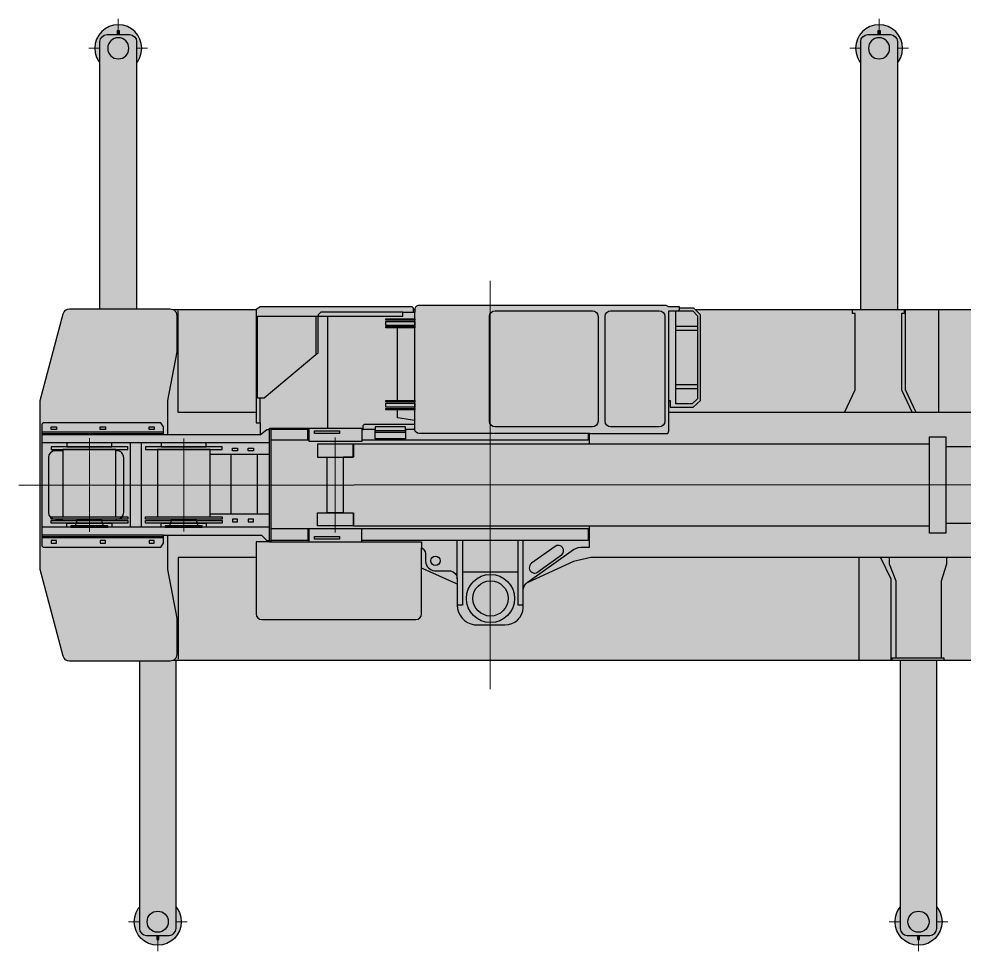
# Model space of a CAD drawing. Header units: millimetres. Extents: x -93745 to -82235, y 41373 to 65132.
# Drawn here: x -93745 to -87036, y 41373 to 47989 of the extents above; entities that cross this region are included whole.
import ezdxf

# ---------------------------------------------------------------- set-up
doc = ezdxf.new("R2010")
doc.units = ezdxf.units.MM
doc.set_wipeout_variables(frame=1)
doc.layers.add('Техника. Кран ZTC300V', color=250, linetype='Continuous')
doc.layers.add('Техника. Кран ZTC300V Штрих', color=7, linetype='Continuous', true_color=0xb8d68f)

# ---------------------------------------------------------------- blocks, each defined once
blk = doc.blocks.new('ZTC300V-20200530.16455901')
at = {"color": 0, "linetype": 'ByBlock', "lineweight": -2, "transparency": 16777216}
blk.add_wipeout([(194.8169, 45.236881793399505), (179.53624525609996, 88.12909076656535), (154.95004738433107, 126.45348083620928), (122.33263360658488, 158.22366054063178), (83.37459709637578, 181.79294969557276), (40.09517184406444, 195.9397284748424), (-5.262426260096622, 199.9307551875325), (-50.347267548770624, 193.55917092809767), (-92.8225596131243, 177.15522128028857), (-130.4867655901701, 151.5691393583008), (-161.3877120199118, 118.12707737423301), (-183.92377194794946, 78.56237084278132), (-196.92687885215295, 34.92569806817738), (-199.7230686985705, -10.521208562998197), (-192.16741217127242, -55.42279043314505), (-174.65152650372505, -97.45175365235156), (-148.08327756596324, -134.42969502800304), (-113.83972426867992, -164.44001088065804), (-73.69574422282668, -185.92723652935766), (-29.732040058160074, -197.77766758150415), (15.772705474761029, -199.3770843452337), (60.459935910219805, -190.64258745026547), (102.01346740751596, -172.02689460516243), (138.27953887561313, -144.49487578577921), (167.37844356424839, -109.47354305954337), (187.80195614450508, -68.77808712298832), (198.49150553583596, -24.51779415276161), (199.99999999999994, 0)], dxfattribs=at)
at = {"layer": 'Техника. Кран ZTC300V Штрих', "true_color": 0xadadad, "transparency": 16777216}
h = blk.add_hatch(color=253, dxfattribs=at)
h.dxf.hatch_style = 1
edge = h.paths.add_edge_path()
edge.add_arc((0, 0), 200, 0, 360)
at = {"color": 0, "linetype": 'ByBlock', "lineweight": 5, "transparency": 16777216}
for points in [[(0, 0), (0, 250)], [(-250.0000000000001, 0), (0, 0)], [(0, 0), (250.0000000000001, 0)], [(0, -250), (0, 0)]]:
    blk.add_lwpolyline(points, dxfattribs=at)
at = {"color": 0, "linetype": 'ByBlock', "lineweight": -2, "transparency": 16777216}
for points in [[(8.000000000001819, 65.88607400864566), (8.000000000001819, 150.5578054491234), (-7.999999999998181, 150.5578054491234), (-7.999999999998181, 65.88607400864566)], [(-65.88607400864566, 8), (-150.5578054491234, 8), (-150.5578054491234, -8), (-65.88607400864566, -8)], [(65.88607400864566, 8), (150.5578054491234, 8), (150.5578054491234, -8), (65.88607400864566, -8)], [(8.000000000001819, -65.88607400864566), (8.000000000001819, -150.5578054491234), (-7.999999999998181, -150.5578054491234), (-7.999999999998181, -65.88607400864566)]]:
    blk.add_lwpolyline(points, close=True, dxfattribs=at)
for radius in [200, 65.88607400864566]:
    blk.add_circle((0, 0), radius, dxfattribs=at)
blk = doc.blocks.new('ZTC300V-20200530.164601')
at = {"color": 0, "linetype": 'ByBlock', "lineweight": -2, "transparency": 16777216}
blk.add_wipeout([(-130, -2912.2687313229762), (129.99999999999977, -2912.2687313229762), (129.99999999999977, 46.814070560263644), (129.99999999999977, 46.814070560263644), (126.19397662556412, 65.94824217851783), (115.3553390593272, 82.16940961959062), (99.13417161825464, 93.00804718582822), (80, 96.81407056026364), (-80, 96.81407056026364), (-80, 96.81407056026364), (-99.13417161825464, 93.00804718582822), (-115.3553390593272, 82.16940961959062), (-126.19397662556435, 65.94824217851783), (-130, 46.814070560263644)], dxfattribs=at)
at = {"layer": 'Техника. Кран ZTC300V Штрих', "true_color": 0xadadad, "transparency": 16777216}
h = blk.add_hatch(color=253, dxfattribs=at)
h.dxf.hatch_style = 1
edge = h.paths.add_edge_path()
edge.add_line((-130, 46.81407056026364), (-130, -2912.268731322976))
edge.add_line((-130, -2912.268731322976), (130, -2912.268731322976))
edge.add_line((130, -2912.268731322976), (130, 46.81407056026364))
edge.add_arc((80, 46.81407056026364), 50, 0, 90)
edge.add_line((80, 96.81407056026364), (-80, 96.81407056026364))
edge.add_arc((-80, 46.81407056026364), 50, 90, 180)
at = {"color": 0, "linetype": 'ByBlock', "lineweight": -2, "transparency": 16777216}
blk.add_lwpolyline([(-130, 46.81407056026364), (-130, -2912.268731322976), (130, -2912.268731322976), (130, 46.81407056026364, 0.414213562373095), (80, 96.81407056026364), (-80, 96.81407056026364, 0.414213562373095)], format="xyb", close=True, dxfattribs=at)
blk.add_circle((0, 0), 75.12950752593702, dxfattribs=at)
blk = doc.blocks.new('ZTC300V-20230218.104843')
at = {"color": 0, "linetype": 'ByBlock', "lineweight": -2, "transparency": 16777216}
blk.add_wipeout([(103.50847669962434, -530.4412569208498), (-103.50847669962423, -530.4412569208498), (-141.1365816765683, -455.3469918883702), (-141.1365816765683, 455.34699188837067), (-103.50847669962423, 530.4412569208503), (103.50847669962434, 530.4412569208503), (141.1365816765684, 455.34699188837067), (141.1365816765684, -455.3469918883702)], dxfattribs=at)
at = {"layer": 'Техника. Кран ZTC300V Штрих', "transparency": 16777216}
h = blk.add_hatch(color=256, dxfattribs=at)
h.dxf.hatch_style = 1
h.set_gradient(color1=(91, 91, 91), color2=(173, 173, 173), rotation=90.00000000000003, tint=1, name='CYLINDER')
h.paths.add_polyline_path([(141.1365816765683, -455.3469918883702), (103.5084766996242, -530.4412569208498), (-103.5084766996242, -530.4412569208498), (-141.1365816765683, -455.3469918883702), (-141.1365816765683, 455.3469918883702), (-103.5084766996242, 530.4412569208498), (103.5084766996242, 530.4412569208498), (141.1365816765683, 455.3469918883702)])
at = {"color": 0, "linetype": 'ByBlock', "lineweight": -2, "transparency": 16777216}
blk.add_lwpolyline([(141.1365816765683, -455.3469918883702), (103.5084766996242, -530.4412569208498), (-103.5084766996242, -530.4412569208498), (-141.1365816765683, -455.3469918883702), (-141.1365816765683, 455.3469918883702), (-103.5084766996242, 530.4412569208498), (103.5084766996242, 530.4412569208498), (141.1365816765683, 455.3469918883702)], close=True, dxfattribs=at)
for points in [[(-103.5084766996242, 530.4412569208498), (-103.5084766996242, -530.4412569208498)], [(103.5084766996242, -530.4412569208498), (103.5084766996242, 530.4412569208498)]]:
    blk.add_lwpolyline(points, dxfattribs=at)
blk = doc.blocks.new('ZTC300V-20230219.094552')
at = {"color": 0, "linetype": 'ByBlock', "lineweight": -2, "transparency": 16777216}
blk.add_blockref('ZTC300V-20230218.104843', (2988.863418323432, 3.637978807091713e-12), dxfattribs=at)
blk.add_wipeout([(2834, -1245), (-5692.576220367217, -1245), (-5692.576220367217, -1275), (-6171.290429858449, -1275), (-7109.950956970863, -1255), (-7259.81445077322, -1245), (-7354.015648474163, -1245), (-7354.015648474163, -1208.1526880161164), (-7363.399571191656, -1208.1526880161164), (-7363.399571191656, -1245), (-7391.565594908697, -1245), (-7391.565594908697, -1245), (-7436.052618565441, -1240.5948479144845), (-7478.329447433411, -1226.0631453438746), (-7516.123435916355, -1202.1860627481474), (-7547.402919298867, -1170.2471435733341), (-7569.905818643769, -1133.2292483891015), (-7569.905818643769, -1133.2292483891015), (-7601.333846506684, -966.2716451420347), (-7624.360544903306, -797.9495331712433), (-7638.92811746713, -628.6853962521827), (-7645, -458.9040826164837), (-7645, -458.90408261648554), (-7645, 458.90408261648554), (-7645, 458.90408261648554), (-7638.92811746713, 628.6853962521864), (-7624.360544903306, 797.9495331712469), (-7601.333846506683, 966.2716451420383), (-7569.905818643767, 1133.2292483891033), (-7569.905818643769, 1133.2292483891006), (-7569.905818643769, 1133.2292483891006), (-7546.546380182955, 1171.3453509381243), (-7515.037011918302, 1203.0574992459042), (-7477.071540679887, 1226.660965778965), (-7434.690849460352, 1240.8869156764868), (-7391.565594908697, 1245), (-7363.399571191656, 1245), (-7363.399571191656, 1208.1526880161182), (-7354.015648474163, 1208.1526880161182), (-7354.015648474163, 1245), (-7259.81445077322, 1245), (-7109.950956970863, 1255), (-6171.290429858449, 1275), (-5692.576220367217, 1275), (-5692.576220367217, 1245), (2834, 1245), (2834, 1.8189894035458565e-12)], dxfattribs=at)
at = {"layer": 'Техника. Кран ZTC300V Штрих', "transparency": 16777216}
h = blk.add_hatch(color=256, dxfattribs=at)
h.dxf.hatch_style = 1
edge = h.paths.add_edge_path()
edge.add_line((2834, 0), (2834, -1245))
edge.add_line((2834, -1245), (-5692.576220367217, -1245))
edge.add_line((-5692.576220367217, -1245), (-5692.576220367217, -1275))
edge.add_line((-5692.576220367217, -1275), (-6171.290429858449, -1275))
edge.add_line((-6171.290429858449, -1275), (-7109.950956970864, -1255))
edge.add_line((-7109.950956970864, -1255), (-7259.814450773221, -1245))
edge.add_line((-7259.814450773221, -1245), (-7354.015648474164, -1245))
edge.add_line((-7354.015648474164, -1245), (-7354.015648474164, -1208.152688016118))
edge.add_line((-7354.015648474164, -1208.152688016118), (-7363.399571191656, -1208.152688016118))
edge.add_line((-7363.399571191656, -1208.152688016118), (-7363.399571191656, -1245))
edge.add_line((-7363.399571191656, -1245), (-7391.565594908698, -1245))
edge.add_arc((-7394.937529171773, -1052.215963592285), 192.8135229550195, 204.8449366011224, 271.0020430524743, ccw=False)
edge.add_arc((-4254.153194185941, -422.6365909160021), 3391.040753434504, 180.6127952967653, 192.0959835745431, ccw=False)
edge.add_line((-7645, -458.9040826164855), (-7645, 458.9040826164855))
edge.add_arc((-4254.153194185941, 422.6365909160021), 3391.040753434504, 167.9040164254568, 179.3872047032346, ccw=False)
edge.add_arc((-7394.937529171773, 1052.215963592285), 192.8135229550195, 88.99795694752572, 155.1550633988776, ccw=False)
edge.add_line((-7391.565594908698, 1245), (-7363.399571191656, 1245))
edge.add_line((-7363.399571191656, 1245), (-7363.399571191656, 1208.152688016118))
edge.add_line((-7363.399571191656, 1208.152688016118), (-7354.015648474164, 1208.152688016118))
edge.add_line((-7354.015648474164, 1208.152688016118), (-7354.015648474164, 1245))
edge.add_line((-7354.015648474164, 1245), (-7259.814450773221, 1245))
edge.add_line((-7259.814450773221, 1245), (-7109.950956970864, 1255))
edge.add_line((-7109.950956970864, 1255), (-6171.290429858449, 1275))
edge.add_line((-6171.290429858449, 1275), (-5692.576220367217, 1275))
edge.add_line((-5692.576220367217, 1275), (-5692.576220367217, 1245))
edge.add_line((-5692.576220367217, 1245), (2834, 1245))
edge.add_line((2834, 1245), (2834, 0))
edge = h.paths.add_edge_path(flags=16)
edge.add_arc((-7190.445574267524, -1008.305616152095), 50, -77.75787567394337, 1.0231815394945443e-12, ccw=False)
edge.add_line((-7179.843407095406, -1057.168629273008), (-7340.336020298531, -1091.991891417296))
edge.add_arc((-7350.938187470648, -1043.128878296382), 50.00000000000077, 179.9999999999997, 282.24212432605543, ccw=False)
edge.add_arc((8431.588198457175, 0), 15866.85254289069, 176.2305051342617, 183.7694948657383, ccw=False)
edge.add_arc((-7350.938187470648, 1043.128878296382), 50.00000000000091, 77.75787567394462, 180.0000000000003, ccw=False)
edge.add_line((-7340.336020298531, 1091.991891417296), (-7179.843407095406, 1057.168629273008))
edge.add_arc((-7190.445574267524, 1008.305616152095), 50.0000000000003, -1.0231815394945443e-12, 77.75787567394337, ccw=False)
edge.add_arc((24018.05897817867, 0), 31174.81493385926, 178.1465252095571, 181.8534747904429)
at = {"color": 0, "linetype": 'ByBlock', "lineweight": -2, "transparency": 16777216}
for points in [[(-5692.576220367217, 1245), (2834, 1245), (2834, 0), (2834, -1245), (-5692.576220367217, -1245)], [(-5364.036210894006, 515.1092230214781), (-713.3949782770451, 515.1092230214781), (-591.3725464114968, 543.1979787925229), (-206.5090799909885, 721.146429895176), (197.1109481440126, 721.146429895176), (591.3611698208761, 543.1979787925229), (713.3779366086574, 515.1092230214781), (2215.256363006141, 515.1092230214781), (2215.256363006141, 1236.264150533309)], [(-3238.431910067927, 515.1092230214781), (-3238.431910067927, 561.2901685488687), (-3200.879131094508, 683.0426269540803), (-3200.879131094508, 1226.254071915075), (-3219.647022964559, 1226.254071915075), (-3219.647022964559, 1245)], [(-2881.723090773855, 1226.254071915075), (-3200.879131094508, 1226.254071915075)], [(-2853.568443647427, 1245), (-2853.568443647427, 1226.254071915075), (-2881.723090773855, 1226.254071915075), (-2881.723090773855, 683.0426269540803), (-2834.783556544066, 561.2901685488687), (-2834.783556544066, 515.1092230214781)], [(-2769.080712104699, 515.1092230214781), (-2844.181688391056, 664.9681753920668), (-2844.181688391056, 1245)], [(-2618.904716530003, 1245), (-2618.904716530003, 515.1092230214781)], [(-5570.545290885002, -515.1092230214781), (-713.3949782770451, -515.1092230214781), (-591.3725464114968, -543.1979787925229), (-206.5090799909885, -721.146429895176), (197.1109481440126, -721.146429895176), (591.3611698208761, -543.1979787925229), (713.3779366086574, -515.1092230214781), (2215.256363006141, -515.1092230214781), (2215.256363006141, -1236.264150533309)], [(-3182.111285659521, -1245), (-3182.111285659521, -515.1092230214781)], [(-3022.519079587229, -515.1092230214781), (-2947.430516873709, -674.3259087336337), (-2947.430516873709, -1245)], [(-2938.049426695099, -1245), (-2938.049426695099, -1217.5231910002), (-2919.275869747274, -1217.5231910002), (-2919.275869747274, -674.3259087336337), (-2994.370097538576, -515.1092230214781)], [(-2515.638846378962, -515.1092230214781), (-2590.738739248032, -674.3259087336337), (-2590.738739248032, -1217.5231910002), (-2571.965182300206, -1217.5231910002), (-2571.965182300206, -1245)]]:
    blk.add_lwpolyline(points, dxfattribs=at)
blk.add_circle((0, 0), 116.752953930506, dxfattribs=at)
blk = doc.blocks.new('ZTC300V-20230219.112132')
at = {"color": 0, "linetype": 'ByBlock', "lineweight": -2, "transparency": 16777216}
blk.add_wipeout([(319.25903455215825, -1215.4348539724197), (319.25903455215825, -1215.4348539724197), (312.84909884825777, -1229.2923608839676), (302.3497482796795, -1240.3775497037316), (288.8603382934552, -1247.5297236218692), (273.7933044729794, -1250.0000000000039), (273.7933044729796, -1250.0000000000039), (-440.67129586863757, -1250.0000000000039), (-440.67129586863757, -1250.0000000000039), (-458.6745519494259, -1246.4852290322808), (-473.92469900806555, -1236.2919047876658), (-484.0566180299527, -1221.0008923489845), (-487.4989671623862, -1202.983648472175), (-487.4989671623862, -1202.983648472175), (-487.4989671623862, -946.0785886758861), (-422.4989671623862, -598.9307784107771), (-422.4989671623862, 598.9307784107764), (-487.4989671623862, 946.0785886758849), (-487.4989671623862, 1202.983648472174), (-487.4989671623862, 1202.983648472174), (-484.0566180299529, 1221.0008923489836), (-473.924699008066, 1236.2919047876649), (-458.67455194942613, 1246.4852290322801), (-440.67129586863757, 1250.0000000000027), (-440.67129586863757, 1250.0000000000027), (273.7933044729796, 1250.0000000000027), (273.7933044729796, 1250.0000000000027), (288.8603382934552, 1247.529723621868), (302.3497482796797, 1240.377549703731), (312.84909884825777, 1229.2923608839665), (319.25903455215825, 1215.4348539724188), (319.25903455215825, 1215.4348539724188), (482.5010328376137, 600.0000000000027), (482.5010328376137, -600.0000000000036)], dxfattribs=at)
at = {"layer": 'Техника. Кран ZTC300V Штрих', "true_color": 0xadadad, "transparency": 16777216}
h = blk.add_hatch(color=253, dxfattribs=at)
h.dxf.hatch_style = 1
edge = h.paths.add_edge_path()
edge.add_line((482.5010328376138, -600.0000000000036), (319.2590345521585, -1215.43485397242))
edge.add_arc((273.793304472978, -1202.815446968779), 47.18455303122433, 270.00000000000216, 344.4875449966842, ccw=False)
edge.add_line((273.7933044729798, -1250.000000000004), (-440.6712958686376, -1250.000000000004))
edge.add_arc((-440.9226683456864, -1203.42231381208), 46.57836449192845, 179.4603922996886, 270.3092133459679, ccw=False)
edge.add_line((-487.4989671623862, -1202.983648472175), (-487.4989671623862, -946.0785886758858))
edge.add_line((-487.4989671623862, -946.0785886758858), (-422.4989671623862, -598.9307784107768))
edge.add_line((-422.4989671623862, -598.9307784107768), (-422.4989671623862, 598.9307784107768))
edge.add_line((-422.4989671623862, 598.9307784107768), (-487.4989671623862, 946.0785886758858))
edge.add_line((-487.4989671623862, 946.0785886758858), (-487.4989671623862, 1202.983648472175))
edge.add_arc((-440.9226683456864, 1203.42231381208), 46.57836449192852, 89.69078665403208, 180.5396077003114, ccw=False)
edge.add_line((-440.6712958686376, 1250.000000000004), (273.7933044729798, 1250.000000000004))
edge.add_arc((273.793304472978, 1202.815446968779), 47.18455303122437, 15.512455003315779, 89.9999999999979, ccw=False)
edge.add_line((319.2590345521585, 1215.43485397242), (482.5010328376138, 600.0000000000036))
edge.add_line((482.5010328376138, 600.0000000000036), (482.5010328376138, -600.0000000000036))
at = {"color": 0, "linetype": 'ByBlock', "lineweight": -2, "transparency": 16777216}
blk.add_lwpolyline([(482.5010328376138, -600.0000000000036), (319.2590345521585, -1215.43485397242, -0.3369624859946063), (273.7933044729798, -1250.000000000004), (-440.6712958686376, -1250.000000000004, -0.4185593808456068), (-487.4989671623862, -1202.983648472175), (-487.4989671623862, -946.0785886758858), (-422.4989671623862, -598.9307784107768), (-422.4989671623862, 598.9307784107768), (-487.4989671623862, 946.0785886758858), (-487.4989671623862, 1202.983648472175, -0.4185593808456068), (-440.6712958686376, 1250.000000000004), (273.7933044729798, 1250.000000000004, -0.3369624859946063), (319.2590345521585, 1215.43485397242), (482.5010328376138, 600.0000000000036)], format="xyb", close=True, dxfattribs=at)
blk = doc.blocks.new('ZTC300V-20230219.111248')
at = {"color": 0, "linetype": 'ByBlock', "lineweight": -2, "transparency": 16777216}
blk.add_wipeout([(544.4216355910863, -1226.8936475492228), (544.4216355910863, -1254.982403320268), (553.8027257696891, -1264.3437121617394), (1633.281948441635, -1264.3437121617394), (1661.4365955680628, -1245.6254129397207), (1661.4365955680628, -440.17231722598854), (1633.281948441635, -440.17231722598854), (1633.281948441635, -355.8925837443826), (2318.505191488806, -355.8925837443826), (2318.505191488806, -412.0835614549437), (2337.2730833588503, -440.17231722598854), (3172.696112144149, -440.17231722598854), (3182.0829138355875, -430.80186067697014), (3182.0829138355875, 430.8018606769688), (3172.696112144149, 440.1723172259872), (2337.2730833588503, 440.1723172259872), (2318.505191488806, 412.0835614549428), (2318.505191488806, 355.8925837443817), (1623.8951467501925, 355.8918407833621), (1586.3367026990059, 393.36953425878164), (1567.5688108289492, 393.36953425878164), (1567.5688108289492, 402.72652463932855), (1661.4365955680628, 402.72652463932855), (1661.4365955680628, 915.3436093574601), (1661.4365955680628, 915.3436093574601), (1658.3955295670255, 930.6320805626365), (1649.735306295239, 943.5930206171615), (1636.7743662407145, 952.2532438889466), (1621.4858950355379, 955.294309889985), (528.0516652801348, 955.294309889985), (528.0516652801348, 955.294309889985), (512.7631940749584, 952.2532438889466), (499.80225402043345, 943.5930206171615), (491.14203074864736, 930.6320805626365), (488.10096474760996, 915.3436093574601), (488.10096474760996, 444.8648224861968), (488.10096474760996, 444.8648224861968), (476.8921980879638, 452.01480070830394), (468.0559987294293, 461.94859250717127), (462.2611702167127, 473.91431860779767), (459.9463176211817, 487.00630455600094), (459.9463176211817, 543.1972822665693), (459.9463176211817, 543.1972822665693), (453.5522818312945, 567.492764224342), (439.1565106498264, 588.0819825031786), (418.5326992545511, 602.4281506596908), (394.2218962880176, 608.7636850779672), (394.22189628801755, 608.7636850779672), (281.58626611390935, 608.7636850779672), (281.58626611390935, 608.7636850779672), (263.0229514956301, 615.583334471281), (247.90731190638985, 628.3356561137571), (238.05904268605366, 645.4854625508206), (234.6637271174311, 664.9681753920668), (234.6637271174311, 664.9681753920668), (234.6637271174311, 852.273570440203), (234.6637271174311, 852.273570440203), (229.17084638990036, 890.3906431876994), (213.72247510759235, 925.6671339180539), (189.43504927069466, 955.5536512752487), (158.06379317183155, 977.890331071143), (121.87587135798537, 991.0629271827584), (112.63563017410763, 992.7584907618648), (-103.26020507326587, 992.7584907618648), (-103.26020507326587, 992.7584907618648), (-139.45719894778472, 988.4841376803215), (-172.99441723610516, 974.210124604133), (-201.16898446953655, 951.0868415105388), (-221.7102189844568, 920.9778703487618), (-232.9626346761538, 886.3097928001162), (-234.67505727296725, 871.0010638048407), (-234.67505727296725, 739.886646467261), (-234.67505727296725, 739.886646467261), (-237.3886770497636, 726.0168896089272), (-243.2202314167505, 713.1433950846276), (-251.85690619152933, 701.9567183467852), (-262.83541591223366, 693.0569311631116), (-591.3725464114971, 458.91750234989695), (-591.3725464114971, 458.91750234989695), (-607.6472954550932, 450.1291593306896), (-625.0943281241377, 443.9888433371457), (-643.2859480091356, 440.64707802296743), (-661.7762058959524, 440.1857833944591), (-661.776205895952, 440.1857833944591), (-704.0195067411335, 440.1857833944591), (-704.0195067411335, 290.33036008871477), (-704.0195067411335, -365.24887759897683), (-1248.4411887672907, -365.24887759897683), (-1248.4411887672907, -365.24887759897683), (-1255.801830995141, -366.3444313625687), (-1262.0580919342112, -370.3741324827033), (-1266.0995920931875, -376.6227778175212), (-1267.2090342022846, -383.98133951542786), (-1267.2090342022846, -383.98133951542786), (-1267.2090342022846, -599.389002938151), (-1276.5958358937262, -599.389002938151), (-1276.5958358937262, -552.5543190821845), (-1440.8700662211174, -552.5543190821845), (-1492.4916711411, -600.7099215367571), (-1492.4916711411, -1208.1526880161186), (-1445.5691321446068, -1254.982403320268), (-1342.3032619935723, -1254.982403320268), (-1342.3032619935723, -1264.3437121617394), (-1267.2090342022846, -1264.3437121617394), (-1248.4411887672907, -1273.700006016334), (506.8688566176676, -1273.700006016334), (506.8688566176676, -1273.700006016334), (517.5594797908974, -1272.2526478123627), (526.7671017585233, -1266.6309072185695), (532.9391297148147, -1257.7827243254915), (535.0348338996452, -1247.2000831819823), (535.0348338996452, -1226.8936475492228)], dxfattribs=at)
at = {"layer": 'Техника. Кран ZTC300V Штрих', "transparency": 16777216}
h = blk.add_hatch(color=256, dxfattribs=at)
h.dxf.hatch_style = 1
edge = h.paths.add_edge_path()
edge.add_line((535.0348338996455, -1226.893647549223), (544.4216355910867, -1226.893647549223))
edge.add_line((544.4216355910867, -1226.893647549223), (544.4216355910867, -1254.982403320268))
edge.add_line((544.4216355910867, -1254.982403320268), (553.8027257696895, -1264.343712161739))
edge.add_line((553.8027257696895, -1264.343712161739), (1633.281948441635, -1264.343712161739))
edge.add_line((1633.281948441635, -1264.343712161739), (1661.436595568063, -1245.62541293972))
edge.add_line((1661.436595568063, -1245.62541293972), (1661.436595568063, -440.1723172259881))
edge.add_line((1661.436595568063, -440.1723172259881), (1633.281948441635, -440.1723172259881))
edge.add_line((1633.281948441635, -440.1723172259881), (1633.281948441635, -355.8925837443821))
edge.add_line((1633.281948441635, -355.8925837443821), (2318.505191488806, -355.8925837443821))
edge.add_line((2318.505191488806, -355.8925837443821), (2318.505191488806, -412.0835614549433))
edge.add_line((2318.505191488806, -412.0835614549433), (2337.27308335885, -440.1723172259881))
edge.add_line((2337.27308335885, -440.1723172259881), (3172.696112144149, -440.1723172259881))
edge.add_line((3172.696112144149, -440.1723172259881), (3182.082913835588, -430.8018606769692))
edge.add_line((3182.082913835588, -430.8018606769692), (3182.082913835588, 430.8018606769692))
edge.add_line((3182.082913835588, 430.8018606769692), (3172.696112144149, 440.1723172259881))
edge.add_line((3172.696112144149, 440.1723172259881), (2337.27308335885, 440.1723172259881))
edge.add_line((2337.27308335885, 440.1723172259881), (2318.505191488806, 412.0835614549433))
edge.add_line((2318.505191488806, 412.0835614549433), (2318.505191488806, 355.8925837443821))
edge.add_line((2318.505191488806, 355.8925837443821), (1623.895146750193, 355.8918407833626))
edge.add_line((1623.895146750193, 355.8918407833626), (1586.336702699006, 393.3695342587816))
edge.add_line((1586.336702699006, 393.3695342587816), (1567.56881082895, 393.3695342587816))
edge.add_line((1567.56881082895, 393.3695342587816), (1567.56881082895, 402.726524639329))
edge.add_line((1567.56881082895, 402.726524639329), (1661.436595568063, 402.726524639329))
edge.add_line((1661.436595568063, 402.726524639329), (1661.436595568063, 915.3436093574601))
edge.add_arc((1621.485895035538, 915.3436093574601), 39.95070053252493, 0, 90)
edge.add_line((1621.485895035538, 955.294309889985), (528.0516652801352, 955.294309889985))
edge.add_arc((528.0516652801352, 915.3436093574601), 39.95070053252493, 90, 180)
edge.add_line((488.1009647476103, 915.3436093574601), (488.1009647476103, 444.8648224861972))
edge.add_arc((508.2384399404561, 488.7944080174315), 48.32521486851876, 182.1205114982565, 245.3731135813774, ccw=False)
edge.add_line((459.9463176211821, 487.0063045560019), (459.9463176211821, 543.1972822665703))
edge.add_arc((388.6081171319029, 537.4117646654986), 71.57241831153182, 4.63653197479228, 85.50138764098263)
edge.add_line((394.2218962880179, 608.7636850779672), (281.5862661139099, 608.7636850779672))
edge.add_arc((291.6617087744524, 664.8641858065893), 56.99807651849314, 179.8954672152029, 259.8184319593617, ccw=False)
edge.add_line((234.6637271174313, 664.9681753920668), (234.6637271174313, 852.2735704402039))
edge.add_arc((91.41452684995056, 851.0848830265303), 143.2541320696902, 0.4754316860530576, 81.48107582208176)
edge.add_line((112.635630174108, 992.7584907618657), (-103.2602050732658, 992.7584907618657))
edge.add_arc((-106.4547630362566, 864.408580395426), 128.3896595978508, 88.57423424375774, 177.056712703271)
edge.add_line((-234.675057272967, 871.0010638048407), (-234.675057272967, 739.886646467261))
edge.add_arc((-295.5139351055345, 744.5894425544328), 61.02036829586974, 302.38017467431894, 355.5798722299379, ccw=False)
edge.add_line((-262.8354159122337, 693.0569311631116), (-591.3725464114968, 458.9175023498974))
edge.add_arc((-655.4682971200474, 558.1502065023051), 118.1329540487832, 266.9391392977923, 302.8589661432967, ccw=False)
edge.add_line((-661.7762058959515, 440.1857833944596), (-704.0195067411332, 440.1857833944596))
edge.add_line((-704.0195067411332, 440.1857833944596), (-704.0195067411332, 290.3303600887157))
edge.add_line((-704.0195067411332, 290.3303600887157), (-704.0195067411332, -365.2488775989768))
edge.add_line((-704.0195067411332, -365.2488775989768), (-1248.44118876729, -365.2488775989768))
edge.add_arc((-1249.579365997453, -382.8764293324855), 17.66425847650522, 86.30564959735919, 183.5862272528108)
edge.add_line((-1267.209034202284, -383.981339515427), (-1267.209034202284, -599.389002938151))
edge.add_line((-1267.209034202284, -599.389002938151), (-1276.595835893726, -599.389002938151))
edge.add_line((-1276.595835893726, -599.389002938151), (-1276.595835893726, -552.5543190821845))
edge.add_line((-1276.595835893726, -552.5543190821845), (-1440.870066221118, -552.5543190821845))
edge.add_line((-1440.870066221118, -552.5543190821845), (-1492.4916711411, -600.7099215367562))
edge.add_line((-1492.4916711411, -600.7099215367562), (-1492.4916711411, -1208.152688016118))
edge.add_line((-1492.4916711411, -1208.152688016118), (-1445.569132144607, -1254.982403320268))
edge.add_line((-1445.569132144607, -1254.982403320268), (-1342.303261993572, -1254.982403320268))
edge.add_line((-1342.303261993572, -1254.982403320268), (-1342.303261993572, -1264.343712161739))
edge.add_line((-1342.303261993572, -1264.343712161739), (-1267.209034202284, -1264.343712161739))
edge.add_line((-1267.209034202284, -1264.343712161739), (-1248.44118876729, -1273.700006016334))
edge.add_line((-1248.44118876729, -1273.700006016334), (506.8688566176679, -1273.700006016334))
edge.add_arc((508.7645694780749, -1247.496552813133), 26.27193725292127, 265.8620933945705, 360.6465765731165)
edge.add_line((535.0348338996455, -1247.200083181982), (535.0348338996455, -1226.893647549223))
edge = h.paths.add_edge_path(flags=16)
edge.add_line((-725.0111705279805, -412.0835614549433), (-33.84613365849782, -412.0835614549433))
edge.add_arc((-33.84613365849782, -452.0342619874682), 39.95070053252493, 0, 90, ccw=False)
edge.add_line((6.104566874027114, -452.0342619874682), (6.104566874027114, -1196.313450000784))
edge.add_arc((-33.84613365849782, -1196.313450000784), 39.95070053252493, 270, 360, ccw=False)
edge.add_line((-33.84613365849782, -1236.264150533309), (-725.0111705279805, -1236.264150533309))
edge.add_arc((-725.0111705279805, -1196.313450000784), 39.95070053252493, 180, 270, ccw=False)
edge.add_line((-764.9618710605055, -1196.313450000784), (-764.9618710605055, -452.0342619874682))
edge.add_arc((-725.0111705279805, -452.0342619874682), 39.95070053252493, 90, 180, ccw=False)
edge = h.paths.add_edge_path(flags=16)
edge.add_line((-1199.109351621092, -412.0835614549433), (-854.691596090629, -412.0835614549433))
edge.add_arc((-854.691596090629, -452.0342619874682), 39.95070053252493, 0, 90, ccw=False)
edge.add_line((-814.7408955581041, -452.0342619874682), (-814.7408955581041, -1196.313450000784))
edge.add_arc((-854.691596090629, -1196.313450000784), 39.95070053252493, 270, 360, ccw=False)
edge.add_line((-854.691596090629, -1236.264150533309), (-1199.109351621092, -1236.264150533309))
edge.add_arc((-1199.109351621092, -1196.313450000784), 39.95070053252493, 180, 270, ccw=False)
edge.add_line((-1239.060052153617, -1196.313450000784), (-1239.060052153617, -452.0342619874682))
edge.add_arc((-1199.109351621092, -452.0342619874682), 39.95070053252493, 90, 180, ccw=False)
h.paths.add_polyline_path([(1987.258835096583, 224.7689258291284), (1987.258835096583, -252.8669221778473), (2362.741164903415, -252.8669221778473), (2362.741164903415, 224.7689258291284)], flags=16)
h.paths.add_polyline_path([(2657.258835096583, 224.7689258291284), (2657.258835096583, -252.8669221778473), (3032.741164903415, -252.8669221778473), (3032.741164903415, 224.7689258291284)], flags=16)
h = blk.add_hatch(color=256, dxfattribs=at)
h.dxf.hatch_style = 1
h.set_gradient(color1=(132, 132, 132), color2=(173, 173, 173), tint=1, name='CYLINDER')
h.paths.add_polyline_path([(1987.258835096583, 224.7689258291284), (1987.258835096583, -252.8669221778473), (2362.741164903415, -252.8669221778473), (2362.741164903415, 224.7689258291284)])
h = blk.add_hatch(color=256, dxfattribs=at)
h.dxf.hatch_style = 1
h.set_gradient(color1=(132, 132, 132), color2=(173, 173, 173), tint=1, name='CYLINDER')
h.paths.add_polyline_path([(2657.258835096583, 224.7689258291284), (2657.258835096583, -252.8669221778473), (3032.741164903415, -252.8669221778473), (3032.741164903415, 224.7689258291284)])
h = blk.add_hatch(color=256, dxfattribs=at)
h.dxf.hatch_style = 1
h.set_gradient(color1=(173, 173, 173), tint=1)
edge = h.paths.add_edge_path()
edge.add_line((-1199.109351621092, -412.0835614549433), (-854.691596090629, -412.0835614549433))
edge.add_arc((-854.691596090629, -452.0342619874682), 39.95070053252493, 0, 90, ccw=False)
edge.add_line((-814.7408955581041, -452.0342619874682), (-814.7408955581041, -1196.313450000784))
edge.add_arc((-854.691596090629, -1196.313450000784), 39.95070053252493, 270, 360, ccw=False)
edge.add_line((-854.691596090629, -1236.264150533309), (-1199.109351621092, -1236.264150533309))
edge.add_arc((-1199.109351621092, -1196.313450000784), 39.95070053252493, 180, 270, ccw=False)
edge.add_line((-1239.060052153617, -1196.313450000784), (-1239.060052153617, -452.0342619874682))
edge.add_arc((-1199.109351621092, -452.0342619874682), 39.95070053252493, 90, 180, ccw=False)
h = blk.add_hatch(color=256, dxfattribs=at)
h.dxf.hatch_style = 1
h.set_gradient(color1=(173, 173, 173), rotation=45, tint=1, name='HEMISPHERICAL')
edge = h.paths.add_edge_path()
edge.add_line((-725.0111705279805, -412.0835614549433), (-33.84613365849782, -412.0835614549433))
edge.add_arc((-33.84613365849782, -452.0342619874682), 39.95070053252493, 0, 90, ccw=False)
edge.add_line((6.104566874027114, -452.0342619874682), (6.104566874027114, -1196.313450000784))
edge.add_arc((-33.84613365849782, -1196.313450000784), 39.95070053252493, 270, 360, ccw=False)
edge.add_line((-33.84613365849782, -1236.264150533309), (-725.0111705279805, -1236.264150533309))
edge.add_arc((-725.0111705279805, -1196.313450000784), 39.95070053252493, 180, 270, ccw=False)
edge.add_line((-764.9618710605055, -1196.313450000784), (-764.9618710605055, -452.0342619874682))
edge.add_arc((-725.0111705279805, -452.0342619874682), 39.95070053252493, 90, 180, ccw=False)
at = {"color": 0, "linetype": 'ByBlock', "lineweight": -2, "transparency": 16777216}
for p, q in [((-504.8717114206238, 497.8282250990342), (-337.9239321907035, 618.134188062053)), ((-459.9520059164824, 435.493450555201), (-293.0042266865612, 555.7994135182198))]:
    blk.add_line(p, q, dxfattribs=at)
for points in [[(535.0348338996455, -1226.893647549223), (544.4216355910867, -1226.893647549223), (544.4216355910867, -1254.982403320268), (553.8027257696895, -1264.343712161739), (1633.281948441635, -1264.343712161739), (1661.436595568063, -1245.62541293972), (1661.436595568063, -440.1723172259881), (1633.281948441635, -440.1723172259881), (1633.281948441635, -355.8925837443821), (2318.505191488806, -355.8925837443821), (2318.505191488806, -412.0835614549433), (2337.27308335885, -440.1723172259881), (3172.696112144149, -440.1723172259881), (3182.082913835588, -430.8018606769692), (3182.082913835588, 430.8018606769692), (3172.696112144149, 440.1723172259881), (2337.27308335885, 440.1723172259881), (2318.505191488806, 412.0835614549433), (2318.505191488806, 355.8925837443821), (1623.895146750193, 355.8918407833626), (1586.336702699006, 393.3695342587816), (1567.56881082895, 393.3695342587816), (1567.56881082895, 402.726524639329), (1661.436595568063, 402.726524639329), (1661.436595568063, 915.3436093574601, 0.414213562373095), (1621.485895035538, 955.294309889985), (528.0516652801352, 955.294309889985, 0.414213562373095), (488.1009647476103, 915.3436093574601), (488.1009647476103, 444.8648224861972, -0.2832193915288265), (459.9463176211821, 487.0063045560019), (459.9463176211821, 543.1972822665703, 0.3682496881811019), (394.2218962880179, 608.7636850779672), (281.5862661139099, 608.7636850779672, -0.3635896225436422), (234.6637271174313, 664.9681753920668), (234.6637271174313, 852.2735704402039, 0.3689474563527065), (112.635630174108, 992.7584907618657), (-103.2602050732658, 992.7584907618657, 0.4064771720272808), (-234.675057272967, 871.0010638048407), (-234.675057272967, 739.886646467261, -0.2363885895911008), (-262.8354159122337, 693.0569311631116), (-591.3725464114968, 458.9175023498974, -0.1580258633078896), (-661.7762058959515, 440.1857833944596), (-704.0195067411332, 440.1857833944596), (-704.0195067411332, 290.3303600887157), (-704.0195067411332, -365.2488775989768), (-1248.44118876729, -365.2488775989768, 0.4519406438196138), (-1267.209034202284, -383.981339515427), (-1267.209034202284, -599.389002938151), (-1276.595835893726, -599.389002938151), (-1276.595835893726, -552.5543190821845), (-1440.870066221118, -552.5543190821845), (-1492.4916711411, -600.7099215367562), (-1492.4916711411, -1208.152688016118), (-1445.569132144607, -1254.982403320268), (-1342.303261993572, -1254.982403320268), (-1342.303261993572, -1264.343712161739), (-1267.209034202284, -1264.343712161739), (-1248.44118876729, -1273.700006016334), (506.8688566176679, -1273.700006016334, 0.4388885610133743), (535.0348338996455, -1247.200083181982)], [(-1199.109351621092, -412.0835614549433), (-854.691596090629, -412.0835614549433, -0.414213562373095), (-814.7408955581041, -452.0342619874682), (-814.7408955581041, -1196.313450000784, -0.414213562373095), (-854.691596090629, -1236.264150533309), (-1199.109351621092, -1236.264150533309, -0.414213562373095), (-1239.060052153617, -1196.313450000784), (-1239.060052153617, -452.0342619874682, -0.414213562373095)], [(-725.0111705279805, -412.0835614549433), (-33.84613365849782, -412.0835614549433, -0.414213562373095), (6.104566874027114, -452.0342619874682), (6.104566874027114, -1196.313450000784, -0.414213562373095), (-33.84613365849782, -1236.264150533309), (-725.0111705279805, -1236.264150533309, -0.414213562373095), (-764.9618710605055, -1196.313450000784), (-764.9618710605055, -452.0342619874682, -0.414213562373095)]]:
    blk.add_lwpolyline(points, format="xyb", close=True, dxfattribs=at)
for points in [[(-234.675057272967, 852.2735704402039), (-197.1393199679296, 852.2735704402039), (-197.1393199679296, 393.3695342587816)], [(197.1109481440126, 393.3695342587816), (197.1109481440126, 852.2735704402039), (234.6637271174313, 852.2735704402039)], [(-234.675057272967, 739.886646467261), (-234.675057272967, 393.3695342587816)], [(-197.1393199679296, 618.134188062053), (197.1109481440126, 618.134188062053)], [(234.6637271174313, 664.9681753920668), (234.6637271174313, 393.3695342587816)], [(1567.56881082895, 402.726524639329), (488.1009647476103, 402.726524639329), (488.1009647476103, 444.8648224861972)], [(910.5002149082193, 402.726524639329), (910.5002149082193, 309.0621254792131)], [(1285.982591150103, 402.726524639329), (1285.982591150103, 309.0621254792131)], [(1558.18772065034, -402.7272676003486), (1558.18772065034, 402.726524639329)], [(1558.18772065034, 309.0621254792131), (-694.6214213292196, 309.0621254792131), (-694.6214213292196, 393.3695342587816), (910.5002149082193, 393.3695342587816)], [(1567.56881082895, 393.3695342587816), (1567.56881082895, -402.7272676003486), (910.5002149082193, -402.7272676003486), (910.5002149082193, -393.3517960644458), (901.1134132167635, -393.3517960644458), (901.1134132167635, -421.444823861355), (891.7323230381608, -430.8018606769692), (535.0348338996455, -430.8018606769692)], [(1285.982591150103, 393.3695342587816), (1558.18772065034, 393.3695342587816)], [(1295.352351173162, 309.0621254792131), (1295.352351173162, 393.3695342587816)], [(2318.505191488806, 374.6243026998127), (3182.082913835588, 374.6243026998127)], [(3182.082913835588, 365.2488775989768), (2318.505191488806, 365.2488775989768)], [(2318.505191488806, 355.8925837443821), (3182.082913835588, 355.8925837443821)], [(1567.56881082895, 299.701606033821), (3182.082913835588, 299.701606033821)], [(2478.086067405537, -299.701606033821), (2478.086067405537, 299.701606033821)], [(2553.998606805788, 299.701606033821), (2553.998606805788, -299.701606033821)], [(1567.56881082895, 206.0506266071097), (1987.258835096583, 206.0506266071097)], [(1652.049793876622, 206.0506266071097), (1652.049793876622, -215.4076634227167)], [(1839.7853169198, 206.0506266071097), (1839.7853169198, -215.4076634227167)], [(1567.56881082895, -215.4076634227167), (1987.258835096583, -215.4076634227167)], [(-694.6214213292196, -365.2488775989768), (-694.6214213292196, -318.4191622948201), (910.5002149082193, -318.4191622948201)], [(600.7309298439504, -393.3517960644458), (600.7309298439504, -327.7903618048658), (816.6438067597046, -327.7903618048658), (816.6438067597046, -393.3517960644458)], [(910.5002149082193, -393.3517960644458), (910.5002149082193, -309.0578998884157), (1285.982591150103, -309.0578998884157), (1285.982591150103, -318.4191622948201), (1558.18772065034, -318.4191622948201)], [(1285.982591150103, -318.4191622948201), (1285.982591150103, -402.7272676003486)], [(1295.352351173162, -318.4191622948201), (1295.352351173162, -393.3517960644458)], [(1567.56881082895, -299.701606033821), (3182.082913835588, -299.701606033821)], [(535.0348338996455, -393.3517960644458), (600.7309298439504, -393.3517960644458), (600.7309298439504, -412.0835614549433), (816.6438067597046, -412.0835614549433), (816.6438067597046, -393.3517960644458), (901.1134132167635, -393.3517960644458)], [(816.6438067597046, -374.6243026998127), (600.7309298439504, -374.6243026998127)], [(600.7309298439504, -383.981339515427), (816.6438067597046, -383.981339515427)], [(1285.982591150103, -393.3543035578914), (1558.18772065034, -393.3517960644458)], [(1633.281948441635, -355.8925837443821), (1586.336702699006, -393.3517960644458), (1567.56881082895, -393.3517960644458)], [(2318.505191488806, -355.8925837443821), (3182.082913835588, -355.8925837443821)], [(3182.082913835588, -365.2488775989768), (2318.505191488806, -365.2488775989768)], [(2318.505191488806, -374.6243026998127), (3182.082913835588, -374.6243026998127)], [(535.0348338996455, -458.9040826164855), (657.0516006874259, -477.6450421495902), (657.0516006874259, -533.8409884119756)], [(1154.562027437571, -1198.777262915275), (1154.562027437571, -402.7272676003486)], [(1633.281948441635, -440.1723172259881), (1633.281948441635, -618.1207218935815)], [(-1314.154279944913, -1236.264150533309), (-1437.062171476714, -1236.264150533309), (-1471.9252600085, -1201.470029296837), (-1471.925260008501, -611.4983708393374), (-1432.766565982971, -574.9688885604191), (-1314.154279944913, -574.9688885604191)], [(-1267.209034202284, -599.389002938151), (-1267.209034202284, -1236.264150533309), (-1332.9221253799, -1236.264150533309), (-1342.303261993572, -1245.62541293972), (-1342.303261993572, -1254.982403320268)], [(-1314.154279944913, -1236.264150533309), (-1314.154279944913, -574.9688885604191)], [(657.0516006874259, -599.389002938151), (657.0516006874259, -1114.511692128101)], [(1652.049793876622, -618.1207218935815), (1652.049793876622, -1198.777262915275), (619.5158169473189, -1198.777262915275), (619.5158169473189, -1226.893647549223), (544.4216355910867, -1226.893647549223)], [(1652.049793876622, -618.1207218935815), (1605.1159247246, -618.1207218935815), (1239.026015251919, -927.1920879504687), (1220.258123381875, -936.5540468828331), (1220.258123381875, -1198.777262915275)], [(-1471.925260008501, -683.6680398938042), (-1314.154279944913, -683.6680398938042)], [(-1471.925260008501, -711.7851210537046), (-1314.154279944913, -711.7851210537046)], [(1239.026015251919, -1198.777262915275), (1239.026015251919, -927.1920879504687)], [(-1471.925260008501, -1095.765764043172), (-1314.154279944913, -1095.765764043172)], [(-1471.925260008501, -1123.867985982695), (-1314.154279944913, -1123.867985982695)], [(619.5158169473189, -1226.893647549223), (1201.490231511817, -1226.893647549223), (1220.258123381875, -1208.152688016118), (1220.258123381875, -1198.777262915275)]]:
    blk.add_lwpolyline(points, dxfattribs=at)
for points in [[(2384.223994179258, 393.3517960644458), (2421.759731484304, 393.3517960644458), (2421.759731484304, 412.0835614549433), (2384.223994179258, 412.0835614549433)], [(2731.4896781059, 393.3517960644458), (2769.025415410946, 393.3517960644458), (2769.025415410946, 412.0835614549433), (2731.4896781059, 412.0835614549433)], [(3079.129652703741, 393.3517960644458), (3116.665390008788, 393.3517960644458), (3116.665390008788, 412.0835614549433), (3079.129652703741, 412.0835614549433)], [(1070.075379312116, 383.9948056838984), (1248.424147098909, 383.9948056838984), (1248.424147098909, 365.2673123192653), (1070.075379312116, 365.2673123192653)], [(1226.715786276213, 290.3303600887138), (1226.715786276213, 196.6752015062665), (973.2842137237872, 196.6752015062684), (973.2842137237872, 290.3303600887156)], [(1902.780684587805, 271.6128038277093), (2447.219315412196, 271.6128038277093), (2447.219315412196, 252.8669221778473), (1902.780684587805, 252.8669221778473)], [(2334.578020160319, 271.6128038277093), (2015.42197983968, 271.6128038277093), (2015.42197983968, 299.701606033821), (2334.578020160319, 299.701606033821)], [(2043.58229204388, 290.3303600887157), (2306.41770795612, 290.3303600887157), (2306.41770795612, 299.68670037837), (2043.58229204388, 299.68670037837)], [(2259.483792369017, 243.5148074789904), (2090.516207630983, 243.5148074789904), (2076.543111006436, 290.3303600887157), (2273.456888993564, 290.3303600887157)], [(2572.780684587804, 271.6128038277093), (3117.219315412196, 271.6128038277093), (3117.219315412196, 252.8669221778473), (2572.780684587804, 252.8669221778473)], [(3004.578020160319, 271.6128038277093), (2685.421979839681, 271.6128038277093), (2685.421979839681, 299.701606033821), (3004.578020160319, 299.701606033821)], [(2713.58229204388, 290.3303600887157), (2976.41770795612, 290.3303600887157), (2976.41770795612, 299.68670037837), (2713.58229204388, 299.68670037837)], [(2929.483792369017, 243.5148074789904), (2760.516207630983, 243.5148074789904), (2746.543111006436, 290.3303600887157), (2943.456888993564, 290.3303600887157)], [(1680.20448743812, 243.505613336376), (1717.740224743166, 243.505613336376), (1717.740224743166, 262.2373787268734), (1680.20448743812, 262.2373787268734)], [(1792.851447767764, 243.4964191937688), (1830.38718507281, 243.4964191937688), (1830.38718507281, 262.2281845842663), (1792.851447767764, 262.2281845842663)], [(1902.780684587805, 243.5148074789904), (2447.219315412196, 243.5148074789904), (2447.219315412196, 224.7689258291284), (1902.780684587805, 224.7689258291284)], [(1987.258835096583, 224.7689258291284), (1987.258835096583, -252.8669221778473), (2362.741164903415, -252.8669221778473), (2362.741164903415, 224.7689258291284)], [(2572.780684587804, 243.5148074789904), (3117.219315412196, 243.5148074789904), (3117.219315412196, 224.7689258291284), (2572.780684587804, 224.7689258291284)], [(2657.258835096583, 224.7689258291284), (2657.258835096583, -252.8669221778473), (3032.741164903415, -252.8669221778473), (3032.741164903415, 224.7689258291284)], [(1043.679352374059, 196.6752015062675), (1156.320647625941, 196.6752015062675), (1156.320647625941, -196.6758980322257), (1043.679352374059, -196.6758980322257)], [(1226.715786276213, -290.3303600887139), (1226.715786276213, -196.6752015062667), (973.2842137237872, -196.6752015062685), (973.2842137237872, -290.3303600887157)], [(1680.20448743812, -243.505613336376), (1717.740224743166, -243.505613336376), (1717.740224743166, -262.2373787268734), (1680.20448743812, -262.2373787268734)], [(1792.851447767764, -243.4964191937688), (1830.38718507281, -243.4964191937688), (1830.38718507281, -262.2281845842663), (1792.851447767764, -262.2281845842663)], [(1902.780684587805, -271.6128038277093), (2447.219315412196, -271.6128038277093), (2447.219315412196, -252.8669221778473), (1902.780684587805, -252.8669221778473)], [(2572.780684587804, -271.6128038277093), (3117.219315412196, -271.6128038277093), (3117.219315412196, -252.8669221778473), (2572.780684587804, -252.8669221778473)], [(2334.578020160319, -271.6128038277093), (2015.42197983968, -271.6128038277093), (2015.42197983968, -299.701606033821), (2334.578020160319, -299.701606033821)], [(3004.578020160319, -271.6128038277093), (2685.421979839681, -271.6128038277093), (2685.421979839681, -299.701606033821), (3004.578020160319, -299.701606033821)], [(1070.075379312116, -365.2488775989768), (1248.424147098909, -365.2488775989768), (1248.424147098909, -383.981339515427), (1070.075379312116, -383.981339515427)], [(2384.223994179258, -393.3517960644458), (2421.759731484304, -393.3517960644458), (2421.759731484304, -412.0835614549433), (2384.223994179258, -412.0835614549433)], [(2731.4896781059, -393.3517960644458), (2769.025415410946, -393.3517960644458), (2769.025415410946, -412.0835614549433), (2731.4896781059, -412.0835614549433)], [(3079.129652703741, -393.3517960644458), (3116.665390008788, -393.3517960644458), (3116.665390008788, -412.0835614549433), (3079.129652703741, -412.0835614549433)], [(535.0348338996455, -533.8409884119756), (741.5439138906349, -533.8409884119756), (741.5439138906349, -543.1979787925229), (535.0348338996455, -543.1979787925229)], [(535.0348338996455, -580.6565410217008), (535.0348338996455, -552.5543190821845), (741.5439138906349, -552.5543190821845), (741.5439138906349, -580.6565410217008)], [(535.0348338996455, -590.0319661225367), (741.5439138906349, -590.0319661225367), (741.5439138906349, -599.389002938151), (535.0348338996455, -599.389002938151)], [(535.0348338996455, -1114.511692128101), (741.5439138906349, -1114.511692128101), (741.5439138906349, -1123.868682508648), (535.0348338996455, -1123.868682508648)], [(535.0348338996455, -1161.327244737826), (535.0348338996455, -1133.22502279831), (741.5439138906349, -1133.22502279831), (741.5439138906349, -1161.327244737826)], [(535.0348338996455, -1170.702669838662), (741.5439138906349, -1170.702669838662), (741.5439138906349, -1180.059706654276), (535.0348338996455, -1180.059706654276)]]:
    blk.add_lwpolyline(points, close=True, dxfattribs=at)
at = {"color": 0, "linetype": 'ByBlock', "lineweight": 5, "transparency": 16777216}
for points in [[(1100, 0), (1100, 336.3821947517721)], [(2175, 0), (2175, 330.1125369250985)], [(2845, 0), (2845, 332.5280438121154)], [(1100, -336.3821947517721), (1100, 0)], [(2175, 0), (2175, -330.1125369250985)], [(2845, 0), (2845, -332.5280438121154)]]:
    blk.add_lwpolyline(points, dxfattribs=at)
at = {"color": 0, "linetype": 'ByBlock', "lineweight": -2, "transparency": 16777216}
for points in [[(2657.258835096583, 243.4964191937688), (2650.610934460829, 243.4964191937688, 0.414213562373095), (2600.938141035578, 193.8236257685203), (2600.938141035578, -193.8236257685203, 0.414213562373095), (2650.610934460829, -243.4964191937688), (2657.258835096583, -243.4964191937688)], [(3032.741164903415, -243.4964191937688), (3086.311558100579, -243.4964191937688, 0.414213562373095), (3135.984351525829, -193.8236257685203), (3135.984351525829, 193.8236257685203, 0.414213562373095), (3086.311558100579, 243.4964191937688), (3032.741164903415, 243.4964191937688)], [(-704.0195067411332, -365.2488775989768), (506.8688566176679, -365.2488775989768, -0.3327209297961631), (535.0348338996455, -393.3517960644458), (535.0348338996455, -1226.893647549223)]]:
    blk.add_lwpolyline(points, format="xyb", dxfattribs=at)
for centre, radius in [((-2.008684218660164, 805.4367970063722), 170.964938813943), ((-2.008684218660164, 805.4367970063722), 124.6710657908536), ((388.6081171319047, 537.4117646654995), 33.27571575810725), ((0, 0), 39.0235750697841)]:
    blk.add_circle(centre, radius, dxfattribs=at)
for centre, start, end in [((-315.4640794386323, 586.9668007901346), 305.7772879152002, 125.7772879152003), ((-482.4118586685527, 466.6608378271194), 125.7772879152003, 305.7772879152002)]:
    blk.add_arc(centre, 38.41680641336991, start, end, dxfattribs=at)
blk = doc.blocks.new('*U39')
at = {"color": 0, "linetype": 'ByBlock', "lineweight": -2, "transparency": 16777216, "xscale": 0.8333333333333334, "yscale": 0.8333333333333334, "zscale": 0.8333333333333334}
for p in [(-3040, 3100), (2360, 3100)]:
    blk.add_blockref('ZTC300V-20200530.16455901', p, dxfattribs=at)
at = {"color": 0, "linetype": 'ByBlock', "lineweight": -2, "transparency": 16777216, "xscale": -0.8333333333333334, "yscale": 0.8333333333333334, "zscale": 0.8333333333333334, "rotation": 180}
for p in [(-2760, -3100), (2640, -3100)]:
    blk.add_blockref('ZTC300V-20200530.16455901', p, dxfattribs=at)
at = {"color": 0, "linetype": 'ByBlock', "lineweight": -2, "transparency": 16777216}
for p in [(-3040, 3100), (2360, 3100)]:
    blk.add_blockref('ZTC300V-20200530.164601', p, dxfattribs=at)
at = {"color": 0, "linetype": 'ByBlock', "lineweight": -2, "transparency": 16777216, "xscale": -1, "rotation": 180}
for p in [(-2760, -3100), (2640, -3100)]:
    blk.add_blockref('ZTC300V-20200530.164601', p, dxfattribs=at)
at = {"color": 0, "linetype": 'ByBlock', "lineweight": -2, "transparency": 16777216}
blk.add_blockref('ZTC300V-20230219.094552', (0, 0), dxfattribs=at)
blk.add_blockref('ZTC300V-20230219.112132', (2712.498967162386, 3.637978807091713e-12), dxfattribs=at)
blk.add_blockref('ZTC300V-20230219.111248', (0, 3.637978807091713e-12), dxfattribs=at)
blk.add_wipeout([(-7685.789025712524, 225), (-7685.789025712524, -225), (1.8189894035458565e-12, -225), (1.8189894035458565e-12, 225)], dxfattribs=at)
at = {"layer": 'Техника. Кран ZTC300V Штрих', "true_color": 0xadadad, "transparency": 16777216}
h = blk.add_hatch(color=253, dxfattribs=at)
h.dxf.hatch_style = 1
h.paths.add_polyline_path([(-7685.789025712525, 225.0000000000001), (-7685.789025712525, -224.9999999999999), (-4.133182947122317e-14, -224.9999999999995), (1.377727649040772e-14, 225.0000000000005)])
at = {"color": 0, "linetype": 'ByBlock', "lineweight": -2, "transparency": 16777216}
blk.add_lwpolyline([(-7685.789025712525, 225.0000000000001), (-7685.789025712525, -224.9999999999999), (-4.133182947122317e-14, -224.9999999999995), (1.377727649040772e-14, 225.0000000000005)], close=True, dxfattribs=at)
blk.add_wipeout([(-6562.968310519973, 241.25), (-6562.968310519973, 257.8298389549018), (-6672.81271646801, 257.82983895489633), (-6672.812716468012, -257.82983895489633), (-6562.968310519973, -257.82983895489633), (-6562.968310519973, -241.25000000000182), (-4.547473508864641e-13, -241.25), (-4.547473508864641e-13, 241.25)], dxfattribs=at)
at = {"layer": 'Техника. Кран ZTC300V Штрих', "true_color": 0xadadad, "transparency": 16777216}
h = blk.add_hatch(color=253, dxfattribs=at)
h.dxf.hatch_style = 1
h.paths.add_polyline_path([(0, 241.2500000000005), (0, -241.2500000000005), (-6562.968310519974, -241.2500000000008), (-6562.968310519974, 241.2500000000001)])
at = {"color": 0, "linetype": 'ByBlock', "lineweight": -2, "transparency": 16777216}
blk.add_lwpolyline([(0, 241.2500000000005), (0, -241.2500000000005), (-6562.968310519974, -241.2500000000008), (-6562.968310519974, 241.2500000000001)], close=True, dxfattribs=at)
blk.add_wipeout([(-5416.114922877219, 257.4999999999982), (-5416.114922877219, 290.08130247099325), (-5525.097157078701, 290.08130247099325), (-5525.097157078701, -290.081302470986), (-5416.114922877219, -290.081302470986), (-5416.114922877219, -257.5000000000009), (0, -257.5000000000009), (0, 257.5)], dxfattribs=at)
at = {"layer": 'Техника. Кран ZTC300V Штрих', "true_color": 0xadadad, "transparency": 16777216}
h = blk.add_hatch(color=253, dxfattribs=at)
h.dxf.hatch_style = 1
h.paths.add_polyline_path([(-2.273736754432321e-13, 257.5), (-2.273736754432321e-13, -257.5), (-5416.11492287722, -257.5000000000002), (-5416.11492287722, 257.4999999999998)])
at = {"color": 0, "linetype": 'ByBlock', "lineweight": -2, "transparency": 16777216}
blk.add_lwpolyline([(-2.273736754432321e-13, 257.5), (-2.273736754432321e-13, -257.5), (-5416.11492287722, -257.5000000000002), (-5416.11492287722, 257.4999999999998)], close=True, dxfattribs=at)
blk.add_wipeout([(-4274.115432918023, 273.7499999999982), (-4274.115432918023, 322.8838042047273), (-4382.679126073178, 322.8838042047273), (-4382.679126073178, -322.88380420472186), (-4274.115432918023, -322.88380420472186), (-4274.115432918023, -273.7500000000009), (-9.094947017729282e-13, -273.7500000000009), (-9.094947017729282e-13, 273.7499999999982)], dxfattribs=at)
at = {"layer": 'Техника. Кран ZTC300V Штрих', "true_color": 0xadadad, "transparency": 16777216}
h = blk.add_hatch(color=253, dxfattribs=at)
h.dxf.hatch_style = 1
h.paths.add_polyline_path([(1.13686837721616e-13, 273.7499999999998), (1.13686837721616e-13, -273.7500000000002), (-4274.115432918022, -273.7500000000004), (-4274.115432918022, 273.7499999999996)])
at = {"color": 0, "linetype": 'ByBlock', "lineweight": -2, "transparency": 16777216}
blk.add_lwpolyline([(1.13686837721616e-13, 273.7499999999998), (1.13686837721616e-13, -273.7500000000002), (-4274.115432918022, -273.7500000000004), (-4274.115432918022, 273.7499999999996)], close=True, dxfattribs=at)
blk.add_wipeout([(-3118.3936059138878, 290.0000000000009), (-3118.393605913887, 341.06590139801483), (-3233.035457823956, 341.06590139801483), (-3233.035457823956, -341.06590139801483), (-3118.393605913887, -341.06590139801483), (-3118.3936059138878, -290), (966.8265508294489, -290), (966.8265508294489, 290.0000000000009)], dxfattribs=at)
at = {"layer": 'Техника. Кран ZTC300V Штрих', "transparency": 16777216}
h = blk.add_hatch(color=256, dxfattribs=at)
h.dxf.hatch_style = 1
h.paths.add_polyline_path([(-3233.035457823956, 341.0659013980148), (-3118.393605913888, 341.0659013980148), (-3118.393605913888, -341.0659013980151), (-3233.035457823956, -341.0659013980151)])
h.paths.add_polyline_path([(-3118.393605913888, 289.9999999999999), (-3118.393605913888, -290.0000000000003), (973.2842137237872, -290.0000000000002), (973.2842137237872, -196.6752015062648), (1043.679352374059, -196.6758980322229), (1043.679352374059, 196.6752015062702), (973.2842137237872, 196.6752015062721), (973.2842137237872, 290)])
at = {"color": 0, "linetype": 'ByBlock', "lineweight": 9, "transparency": 16777216}
for q in [(0, 1450.008245348141), (0, -1450.008245348141)]:
    blk.add_line((0, 0), q, dxfattribs=at)
at = {"color": 0, "linetype": 'ByBlock', "lineweight": -2, "transparency": 16777216}
for points in [[(-3233.035457823956, 341.0659013980148), (-3118.393605913888, 341.0659013980148), (-3118.393605913888, -341.0659013980151), (-3233.035457823956, -341.0659013980151)], [(-3118.393605913888, 289.9999999999999), (-3118.393605913888, -290.0000000000003), (973.2842137237872, -290.0000000000002), (973.2842137237872, -196.6752015062648), (1043.679352374059, -196.6758980322229), (1043.679352374059, 196.6752015062702), (973.2842137237872, 196.6752015062721), (973.2842137237872, 290)]]:
    blk.add_lwpolyline(points, close=True, dxfattribs=at)
at = {"color": 0, "linetype": 'ByBlock', "lineweight": 9, "transparency": 16777216}
for points in [[(0, 0), (-7925.063822909942, -3.868335081249385e-13)], [(3345.438040355248, 0), (0, 0)]]:
    blk.add_lwpolyline(points, dxfattribs=at)

msp = doc.modelspace()

# ---------------------------------------------------------------- block references
at = {"layer": 'Техника. Кран ZTC300V', "transparency": 16777216, "rotation": 180}
msp.add_blockref('*U39', (-90399.8194097229, 44681.14258893664), dxfattribs=at)

doc.saveas('drawing.dxf')
